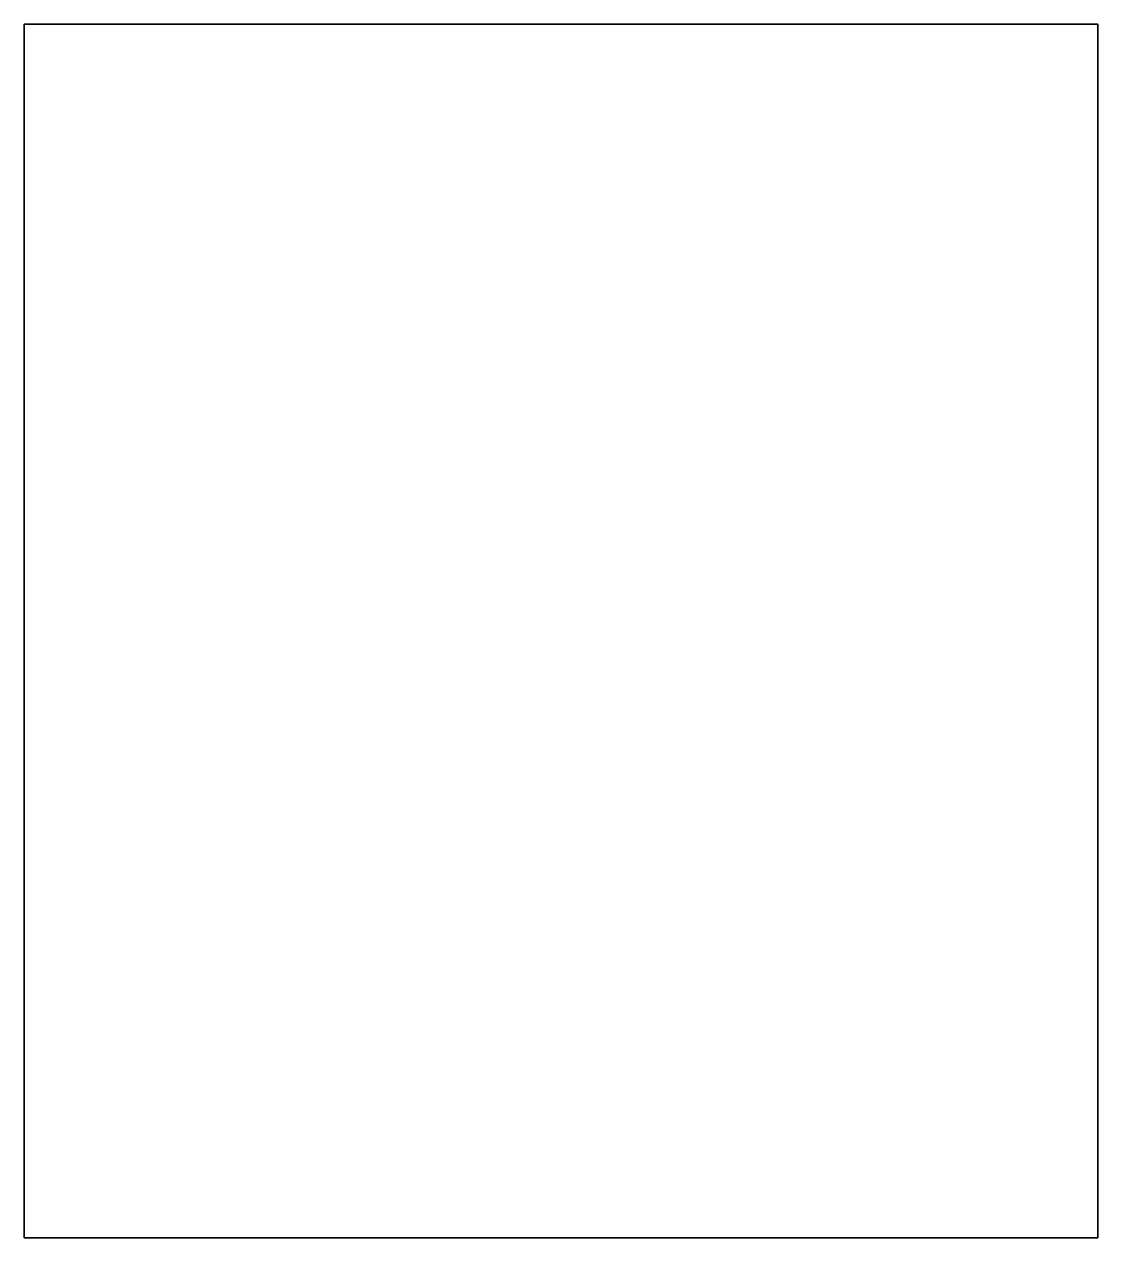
# Model space of a CAD drawing. Header units: inches. Extents: x 30 to 186, y 60 to 220.
# Drawn here: x 120.6 to 131.5, y 112.57 to 124.89 of the extents above; entities that cross this region are included whole.
import ezdxf

# ---------------------------------------------------------------- set-up
doc = ezdxf.new("R2010")
doc.units = ezdxf.units.IN
doc.header["$MEASUREMENT"] = 0
doc.layers.add('racks', color=7, linetype='Continuous')

# ---------------------------------------------------------------- blocks, each defined once
blk = doc.blocks.new('block 60')
at = {"layer": 'racks', "color": 250, "lineweight": 35, "true_color": 0x221e1f}
blk.add_lwpolyline([(131.501, 112.568), (120.603, 112.568), (120.603, 124.888), (131.501, 124.888), (131.501, 112.568)], dxfattribs=at)
blk = doc.blocks.new('block 59')
at = {"layer": 'racks'}
blk.add_blockref('block 60', (0, 0), dxfattribs=at)
blk = doc.blocks.new('block 58')
at = {"layer": 'racks'}
blk.add_blockref('block 59', (0, 0), dxfattribs=at)
blk = doc.blocks.new('block 57')
at = {"layer": 'racks'}
blk.add_blockref('block 58', (0, 0), dxfattribs=at)
blk = doc.blocks.new('block 64')
at = {"layer": 'racks', "color": 250, "lineweight": 35, "true_color": 0x221e1f}
blk.add_lwpolyline([(131.501, 112.568), (120.603, 112.568), (120.603, 124.888), (131.501, 124.888), (131.501, 112.568)], dxfattribs=at)
blk = doc.blocks.new('block 63')
at = {"layer": 'racks'}
blk.add_blockref('block 64', (0, 0), dxfattribs=at)
blk = doc.blocks.new('block 62')
at = {"layer": 'racks'}
blk.add_blockref('block 63', (0, 0), dxfattribs=at)
blk = doc.blocks.new('block 61')
at = {"layer": 'racks'}
blk.add_blockref('block 62', (0, 0), dxfattribs=at)
blk = doc.blocks.new('block 68')
at = {"layer": 'racks', "color": 250, "lineweight": 35, "true_color": 0x221e1f}
blk.add_lwpolyline([(131.501, 112.568), (120.603, 112.568), (120.603, 124.888), (131.501, 124.888), (131.501, 112.568)], dxfattribs=at)
blk = doc.blocks.new('block 67')
at = {"layer": 'racks'}
blk.add_blockref('block 68', (0, 0), dxfattribs=at)
blk = doc.blocks.new('block 66')
at = {"layer": 'racks'}
blk.add_blockref('block 67', (0, 0), dxfattribs=at)
blk = doc.blocks.new('block 65')
at = {"layer": 'racks'}
blk.add_blockref('block 66', (0, 0), dxfattribs=at)
blk = doc.blocks.new('block 72')
at = {"layer": 'racks', "color": 250, "lineweight": 35, "true_color": 0x221e1f}
blk.add_lwpolyline([(131.501, 112.568), (120.603, 112.568), (120.603, 124.888), (131.501, 124.888), (131.501, 112.568)], dxfattribs=at)
blk = doc.blocks.new('block 71')
at = {"layer": 'racks'}
blk.add_blockref('block 72', (0, 0), dxfattribs=at)
blk = doc.blocks.new('block 70')
at = {"layer": 'racks'}
blk.add_blockref('block 71', (0, 0), dxfattribs=at)
blk = doc.blocks.new('block 69')
at = {"layer": 'racks'}
blk.add_blockref('block 70', (0, 0), dxfattribs=at)
blk = doc.blocks.new('block 76')
at = {"layer": 'racks', "color": 250, "lineweight": 35, "true_color": 0x221e1f}
blk.add_lwpolyline([(131.501, 112.568), (120.603, 112.568), (120.603, 124.888), (131.501, 124.888), (131.501, 112.568)], dxfattribs=at)
blk = doc.blocks.new('block 75')
at = {"layer": 'racks'}
blk.add_blockref('block 76', (0, 0), dxfattribs=at)
blk = doc.blocks.new('block 74')
at = {"layer": 'racks'}
blk.add_blockref('block 75', (0, 0), dxfattribs=at)
blk = doc.blocks.new('block 73')
at = {"layer": 'racks'}
blk.add_blockref('block 74', (0, 0), dxfattribs=at)
blk = doc.blocks.new('block 80')
at = {"layer": 'racks', "color": 250, "lineweight": 35, "true_color": 0x221e1f}
blk.add_lwpolyline([(131.501, 112.568), (120.603, 112.568), (120.603, 124.888), (131.501, 124.888), (131.501, 112.568)], dxfattribs=at)
blk = doc.blocks.new('block 79')
at = {"layer": 'racks'}
blk.add_blockref('block 80', (0, 0), dxfattribs=at)
blk = doc.blocks.new('block 78')
at = {"layer": 'racks'}
blk.add_blockref('block 79', (0, 0), dxfattribs=at)
blk = doc.blocks.new('block 77')
at = {"layer": 'racks'}
blk.add_blockref('block 78', (0, 0), dxfattribs=at)
blk = doc.blocks.new('block 84')
at = {"layer": 'racks', "color": 250, "lineweight": 35, "true_color": 0x221e1f}
blk.add_lwpolyline([(131.501, 112.568), (120.603, 112.568), (120.603, 124.888), (131.501, 124.888), (131.501, 112.568)], dxfattribs=at)
blk = doc.blocks.new('block 83')
at = {"layer": 'racks'}
blk.add_blockref('block 84', (0, 0), dxfattribs=at)
blk = doc.blocks.new('block 82')
at = {"layer": 'racks'}
blk.add_blockref('block 83', (0, 0), dxfattribs=at)
blk = doc.blocks.new('block 81')
at = {"layer": 'racks'}
blk.add_blockref('block 82', (0, 0), dxfattribs=at)
blk = doc.blocks.new('block 88')
at = {"layer": 'racks', "color": 250, "lineweight": 35, "true_color": 0x221e1f}
blk.add_lwpolyline([(131.501, 112.568), (120.603, 112.568), (120.603, 124.888), (131.501, 124.888), (131.501, 112.568)], dxfattribs=at)
blk = doc.blocks.new('block 87')
at = {"layer": 'racks'}
blk.add_blockref('block 88', (0, 0), dxfattribs=at)
blk = doc.blocks.new('block 86')
at = {"layer": 'racks'}
blk.add_blockref('block 87', (0, 0), dxfattribs=at)
blk = doc.blocks.new('block 85')
at = {"layer": 'racks'}
blk.add_blockref('block 86', (0, 0), dxfattribs=at)
blk = doc.blocks.new('block 92')
at = {"layer": 'racks', "color": 250, "lineweight": 35, "true_color": 0x221e1f}
blk.add_lwpolyline([(131.501, 112.568), (120.603, 112.568), (120.603, 124.888), (131.501, 124.888), (131.501, 112.568)], dxfattribs=at)
blk = doc.blocks.new('block 91')
at = {"layer": 'racks'}
blk.add_blockref('block 92', (0, 0), dxfattribs=at)
blk = doc.blocks.new('block 90')
at = {"layer": 'racks'}
blk.add_blockref('block 91', (0, 0), dxfattribs=at)
blk = doc.blocks.new('block 89')
at = {"layer": 'racks'}
blk.add_blockref('block 90', (0, 0), dxfattribs=at)
blk = doc.blocks.new('block 96')
at = {"layer": 'racks', "color": 250, "lineweight": 35, "true_color": 0x221e1f}
blk.add_lwpolyline([(131.501, 112.568), (120.603, 112.568), (120.603, 124.888), (131.501, 124.888), (131.501, 112.568)], dxfattribs=at)
blk = doc.blocks.new('block 95')
at = {"layer": 'racks'}
blk.add_blockref('block 96', (0, 0), dxfattribs=at)
blk = doc.blocks.new('block 94')
at = {"layer": 'racks'}
blk.add_blockref('block 95', (0, 0), dxfattribs=at)
blk = doc.blocks.new('block 93')
at = {"layer": 'racks'}
blk.add_blockref('block 94', (0, 0), dxfattribs=at)
blk = doc.blocks.new('block 100')
at = {"layer": 'racks', "color": 250, "lineweight": 35, "true_color": 0x221e1f}
blk.add_lwpolyline([(131.501, 112.568), (120.603, 112.568), (120.603, 124.888), (131.501, 124.888), (131.501, 112.568)], dxfattribs=at)
blk = doc.blocks.new('block 99')
at = {"layer": 'racks'}
blk.add_blockref('block 100', (0, 0), dxfattribs=at)
blk = doc.blocks.new('block 98')
at = {"layer": 'racks'}
blk.add_blockref('block 99', (0, 0), dxfattribs=at)
blk = doc.blocks.new('block 97')
at = {"layer": 'racks'}
blk.add_blockref('block 98', (0, 0), dxfattribs=at)
blk = doc.blocks.new('block 104')
at = {"layer": 'racks', "color": 250, "lineweight": 35, "true_color": 0x221e1f}
blk.add_lwpolyline([(131.501, 112.568), (120.603, 112.568), (120.603, 124.888), (131.501, 124.888), (131.501, 112.568)], dxfattribs=at)
blk = doc.blocks.new('block 103')
at = {"layer": 'racks'}
blk.add_blockref('block 104', (0, 0), dxfattribs=at)
blk = doc.blocks.new('block 102')
at = {"layer": 'racks'}
blk.add_blockref('block 103', (0, 0), dxfattribs=at)
blk = doc.blocks.new('block 101')
at = {"layer": 'racks'}
blk.add_blockref('block 102', (0, 0), dxfattribs=at)
blk = doc.blocks.new('block 108')
at = {"layer": 'racks', "color": 250, "lineweight": 35, "true_color": 0x221e1f}
blk.add_lwpolyline([(131.501, 112.568), (120.603, 112.568), (120.603, 124.888), (131.501, 124.888), (131.501, 112.568)], dxfattribs=at)
blk = doc.blocks.new('block 107')
at = {"layer": 'racks'}
blk.add_blockref('block 108', (0, 0), dxfattribs=at)
blk = doc.blocks.new('block 106')
at = {"layer": 'racks'}
blk.add_blockref('block 107', (0, 0), dxfattribs=at)
blk = doc.blocks.new('block 105')
at = {"layer": 'racks'}
blk.add_blockref('block 106', (0, 0), dxfattribs=at)
blk = doc.blocks.new('block 112')
at = {"layer": 'racks', "color": 250, "lineweight": 35, "true_color": 0x221e1f}
blk.add_lwpolyline([(131.501, 112.568), (120.603, 112.568), (120.603, 124.888), (131.501, 124.888), (131.501, 112.568)], dxfattribs=at)
blk = doc.blocks.new('block 111')
at = {"layer": 'racks'}
blk.add_blockref('block 112', (0, 0), dxfattribs=at)
blk = doc.blocks.new('block 110')
at = {"layer": 'racks'}
blk.add_blockref('block 111', (0, 0), dxfattribs=at)
blk = doc.blocks.new('block 109')
at = {"layer": 'racks'}
blk.add_blockref('block 110', (0, 0), dxfattribs=at)
blk = doc.blocks.new('block 116')
at = {"layer": 'racks', "color": 250, "lineweight": 35, "true_color": 0x221e1f}
blk.add_lwpolyline([(131.501, 112.568), (120.603, 112.568), (120.603, 124.888), (131.501, 124.888), (131.501, 112.568)], dxfattribs=at)
blk = doc.blocks.new('block 115')
at = {"layer": 'racks'}
blk.add_blockref('block 116', (0, 0), dxfattribs=at)
blk = doc.blocks.new('block 114')
at = {"layer": 'racks'}
blk.add_blockref('block 115', (0, 0), dxfattribs=at)
blk = doc.blocks.new('block 113')
at = {"layer": 'racks'}
blk.add_blockref('block 114', (0, 0), dxfattribs=at)
blk = doc.blocks.new('block 120')
at = {"layer": 'racks', "color": 250, "lineweight": 35, "true_color": 0x221e1f}
blk.add_lwpolyline([(131.501, 112.568), (120.603, 112.568), (120.603, 124.888), (131.501, 124.888), (131.501, 112.568)], dxfattribs=at)
blk = doc.blocks.new('block 119')
at = {"layer": 'racks'}
blk.add_blockref('block 120', (0, 0), dxfattribs=at)
blk = doc.blocks.new('block 118')
at = {"layer": 'racks'}
blk.add_blockref('block 119', (0, 0), dxfattribs=at)
blk = doc.blocks.new('block 117')
at = {"layer": 'racks'}
blk.add_blockref('block 118', (0, 0), dxfattribs=at)
blk = doc.blocks.new('block 124')
at = {"layer": 'racks', "color": 250, "lineweight": 35, "true_color": 0x221e1f}
blk.add_lwpolyline([(131.501, 112.568), (120.603, 112.568), (120.603, 124.888), (131.501, 124.888), (131.501, 112.568)], dxfattribs=at)
blk = doc.blocks.new('block 123')
at = {"layer": 'racks'}
blk.add_blockref('block 124', (0, 0), dxfattribs=at)
blk = doc.blocks.new('block 122')
at = {"layer": 'racks'}
blk.add_blockref('block 123', (0, 0), dxfattribs=at)
blk = doc.blocks.new('block 121')
at = {"layer": 'racks'}
blk.add_blockref('block 122', (0, 0), dxfattribs=at)
blk = doc.blocks.new('block 128')
at = {"layer": 'racks', "color": 250, "lineweight": 35, "true_color": 0x221e1f}
blk.add_lwpolyline([(131.501, 112.568), (120.603, 112.568), (120.603, 124.888), (131.501, 124.888), (131.501, 112.568)], dxfattribs=at)
blk = doc.blocks.new('block 127')
at = {"layer": 'racks'}
blk.add_blockref('block 128', (0, 0), dxfattribs=at)
blk = doc.blocks.new('block 126')
at = {"layer": 'racks'}
blk.add_blockref('block 127', (0, 0), dxfattribs=at)
blk = doc.blocks.new('block 125')
at = {"layer": 'racks'}
blk.add_blockref('block 126', (0, 0), dxfattribs=at)
blk = doc.blocks.new('block 132')
at = {"layer": 'racks', "color": 250, "lineweight": 35, "true_color": 0x221e1f}
blk.add_lwpolyline([(131.501, 112.568), (120.603, 112.568), (120.603, 124.888), (131.501, 124.888), (131.501, 112.568)], dxfattribs=at)
blk = doc.blocks.new('block 131')
at = {"layer": 'racks'}
blk.add_blockref('block 132', (0, 0), dxfattribs=at)
blk = doc.blocks.new('block 130')
at = {"layer": 'racks'}
blk.add_blockref('block 131', (0, 0), dxfattribs=at)
blk = doc.blocks.new('block 129')
at = {"layer": 'racks'}
blk.add_blockref('block 130', (0, 0), dxfattribs=at)
blk = doc.blocks.new('block 136')
at = {"layer": 'racks', "color": 250, "lineweight": 35, "true_color": 0x221e1f}
blk.add_lwpolyline([(131.501, 112.568), (120.603, 112.568), (120.603, 124.888), (131.501, 124.888), (131.501, 112.568)], dxfattribs=at)
blk = doc.blocks.new('block 135')
at = {"layer": 'racks'}
blk.add_blockref('block 136', (0, 0), dxfattribs=at)
blk = doc.blocks.new('block 134')
at = {"layer": 'racks'}
blk.add_blockref('block 135', (0, 0), dxfattribs=at)
blk = doc.blocks.new('block 133')
at = {"layer": 'racks'}
blk.add_blockref('block 134', (0, 0), dxfattribs=at)
blk = doc.blocks.new('block 140')
at = {"layer": 'racks', "color": 250, "lineweight": 35, "true_color": 0x221e1f}
blk.add_lwpolyline([(131.501, 112.568), (120.603, 112.568), (120.603, 124.888), (131.501, 124.888), (131.501, 112.568)], dxfattribs=at)
blk = doc.blocks.new('block 139')
at = {"layer": 'racks'}
blk.add_blockref('block 140', (0, 0), dxfattribs=at)
blk = doc.blocks.new('block 138')
at = {"layer": 'racks'}
blk.add_blockref('block 139', (0, 0), dxfattribs=at)
blk = doc.blocks.new('block 137')
at = {"layer": 'racks'}
blk.add_blockref('block 138', (0, 0), dxfattribs=at)
blk = doc.blocks.new('block 144')
at = {"layer": 'racks', "color": 250, "lineweight": 35, "true_color": 0x221e1f}
blk.add_lwpolyline([(131.501, 112.568), (120.603, 112.568), (120.603, 124.888), (131.501, 124.888), (131.501, 112.568)], dxfattribs=at)
blk = doc.blocks.new('block 143')
at = {"layer": 'racks'}
blk.add_blockref('block 144', (0, 0), dxfattribs=at)
blk = doc.blocks.new('block 142')
at = {"layer": 'racks'}
blk.add_blockref('block 143', (0, 0), dxfattribs=at)
blk = doc.blocks.new('block 141')
at = {"layer": 'racks'}
blk.add_blockref('block 142', (0, 0), dxfattribs=at)
blk = doc.blocks.new('block 148')
at = {"layer": 'racks', "color": 250, "lineweight": 35, "true_color": 0x221e1f}
blk.add_lwpolyline([(131.501, 112.568), (120.603, 112.568), (120.603, 124.888), (131.501, 124.888), (131.501, 112.568)], dxfattribs=at)
blk = doc.blocks.new('block 147')
at = {"layer": 'racks'}
blk.add_blockref('block 148', (0, 0), dxfattribs=at)
blk = doc.blocks.new('block 146')
at = {"layer": 'racks'}
blk.add_blockref('block 147', (0, 0), dxfattribs=at)
blk = doc.blocks.new('block 145')
at = {"layer": 'racks'}
blk.add_blockref('block 146', (0, 0), dxfattribs=at)
blk = doc.blocks.new('block 152')
at = {"layer": 'racks', "color": 250, "lineweight": 35, "true_color": 0x221e1f}
blk.add_lwpolyline([(131.501, 112.568), (120.603, 112.568), (120.603, 124.888), (131.501, 124.888), (131.501, 112.568)], dxfattribs=at)
blk = doc.blocks.new('block 151')
at = {"layer": 'racks'}
blk.add_blockref('block 152', (0, 0), dxfattribs=at)
blk = doc.blocks.new('block 150')
at = {"layer": 'racks'}
blk.add_blockref('block 151', (0, 0), dxfattribs=at)
blk = doc.blocks.new('block 149')
at = {"layer": 'racks'}
blk.add_blockref('block 150', (0, 0), dxfattribs=at)
blk = doc.blocks.new('block 156')
at = {"layer": 'racks', "color": 250, "lineweight": 35, "true_color": 0x221e1f}
blk.add_lwpolyline([(131.501, 112.568), (120.603, 112.568), (120.603, 124.888), (131.501, 124.888), (131.501, 112.568)], dxfattribs=at)
blk = doc.blocks.new('block 155')
at = {"layer": 'racks'}
blk.add_blockref('block 156', (0, 0), dxfattribs=at)
blk = doc.blocks.new('block 154')
at = {"layer": 'racks'}
blk.add_blockref('block 155', (0, 0), dxfattribs=at)
blk = doc.blocks.new('block 153')
at = {"layer": 'racks'}
blk.add_blockref('block 154', (0, 0), dxfattribs=at)
blk = doc.blocks.new('block 160')
at = {"layer": 'racks', "color": 250, "lineweight": 35, "true_color": 0x221e1f}
blk.add_lwpolyline([(131.501, 112.568), (120.603, 112.568), (120.603, 124.888), (131.501, 124.888), (131.501, 112.568)], dxfattribs=at)
blk = doc.blocks.new('block 159')
at = {"layer": 'racks'}
blk.add_blockref('block 160', (0, 0), dxfattribs=at)
blk = doc.blocks.new('block 158')
at = {"layer": 'racks'}
blk.add_blockref('block 159', (0, 0), dxfattribs=at)
blk = doc.blocks.new('block 157')
at = {"layer": 'racks'}
blk.add_blockref('block 158', (0, 0), dxfattribs=at)
blk = doc.blocks.new('block 164')
at = {"layer": 'racks', "color": 250, "lineweight": 35, "true_color": 0x221e1f}
blk.add_lwpolyline([(131.501, 112.568), (120.603, 112.568), (120.603, 124.888), (131.501, 124.888), (131.501, 112.568)], dxfattribs=at)
blk = doc.blocks.new('block 163')
at = {"layer": 'racks'}
blk.add_blockref('block 164', (0, 0), dxfattribs=at)
blk = doc.blocks.new('block 162')
at = {"layer": 'racks'}
blk.add_blockref('block 163', (0, 0), dxfattribs=at)
blk = doc.blocks.new('block 161')
at = {"layer": 'racks'}
blk.add_blockref('block 162', (0, 0), dxfattribs=at)
blk = doc.blocks.new('block 168')
at = {"layer": 'racks', "color": 250, "lineweight": 35, "true_color": 0x221e1f}
blk.add_lwpolyline([(131.501, 112.568), (120.603, 112.568), (120.603, 124.888), (131.501, 124.888), (131.501, 112.568)], dxfattribs=at)
blk = doc.blocks.new('block 167')
at = {"layer": 'racks'}
blk.add_blockref('block 168', (0, 0), dxfattribs=at)
blk = doc.blocks.new('block 166')
at = {"layer": 'racks'}
blk.add_blockref('block 167', (0, 0), dxfattribs=at)
blk = doc.blocks.new('block 165')
at = {"layer": 'racks'}
blk.add_blockref('block 166', (0, 0), dxfattribs=at)
blk = doc.blocks.new('block 172')
at = {"layer": 'racks', "color": 250, "lineweight": 35, "true_color": 0x221e1f}
blk.add_lwpolyline([(131.501, 112.568), (120.603, 112.568), (120.603, 124.888), (131.501, 124.888), (131.501, 112.568)], dxfattribs=at)
blk = doc.blocks.new('block 171')
at = {"layer": 'racks'}
blk.add_blockref('block 172', (0, 0), dxfattribs=at)
blk = doc.blocks.new('block 170')
at = {"layer": 'racks'}
blk.add_blockref('block 171', (0, 0), dxfattribs=at)
blk = doc.blocks.new('block 169')
at = {"layer": 'racks'}
blk.add_blockref('block 170', (0, 0), dxfattribs=at)
blk = doc.blocks.new('block 176')
at = {"layer": 'racks', "color": 250, "lineweight": 35, "true_color": 0x221e1f}
blk.add_lwpolyline([(131.501, 112.568), (120.603, 112.568), (120.603, 124.888), (131.501, 124.888), (131.501, 112.568)], dxfattribs=at)
blk = doc.blocks.new('block 175')
at = {"layer": 'racks'}
blk.add_blockref('block 176', (0, 0), dxfattribs=at)
blk = doc.blocks.new('block 174')
at = {"layer": 'racks'}
blk.add_blockref('block 175', (0, 0), dxfattribs=at)
blk = doc.blocks.new('block 173')
at = {"layer": 'racks'}
blk.add_blockref('block 174', (0, 0), dxfattribs=at)
blk = doc.blocks.new('block 180')
at = {"layer": 'racks', "color": 250, "lineweight": 35, "true_color": 0x221e1f}
blk.add_lwpolyline([(131.501, 112.568), (120.603, 112.568), (120.603, 124.888), (131.501, 124.888), (131.501, 112.568)], dxfattribs=at)
blk = doc.blocks.new('block 179')
at = {"layer": 'racks'}
blk.add_blockref('block 180', (0, 0), dxfattribs=at)
blk = doc.blocks.new('block 178')
at = {"layer": 'racks'}
blk.add_blockref('block 179', (0, 0), dxfattribs=at)
blk = doc.blocks.new('block 177')
at = {"layer": 'racks'}
blk.add_blockref('block 178', (0, 0), dxfattribs=at)
blk = doc.blocks.new('block 184')
at = {"layer": 'racks', "color": 250, "lineweight": 35, "true_color": 0x221e1f}
blk.add_lwpolyline([(131.501, 112.568), (120.603, 112.568), (120.603, 124.888), (131.501, 124.888), (131.501, 112.568)], dxfattribs=at)
blk = doc.blocks.new('block 183')
at = {"layer": 'racks'}
blk.add_blockref('block 184', (0, 0), dxfattribs=at)
blk = doc.blocks.new('block 182')
at = {"layer": 'racks'}
blk.add_blockref('block 183', (0, 0), dxfattribs=at)
blk = doc.blocks.new('block 181')
at = {"layer": 'racks'}
blk.add_blockref('block 182', (0, 0), dxfattribs=at)
blk = doc.blocks.new('block 188')
at = {"layer": 'racks', "color": 250, "lineweight": 35, "true_color": 0x221e1f}
blk.add_lwpolyline([(131.501, 112.568), (120.603, 112.568), (120.603, 124.888), (131.501, 124.888), (131.501, 112.568)], dxfattribs=at)
blk = doc.blocks.new('block 187')
at = {"layer": 'racks'}
blk.add_blockref('block 188', (0, 0), dxfattribs=at)
blk = doc.blocks.new('block 186')
at = {"layer": 'racks'}
blk.add_blockref('block 187', (0, 0), dxfattribs=at)
blk = doc.blocks.new('block 185')
at = {"layer": 'racks'}
blk.add_blockref('block 186', (0, 0), dxfattribs=at)
blk = doc.blocks.new('block 192')
at = {"layer": 'racks', "color": 250, "lineweight": 35, "true_color": 0x221e1f}
blk.add_lwpolyline([(131.501, 112.568), (120.603, 112.568), (120.603, 124.888), (131.501, 124.888), (131.501, 112.568)], dxfattribs=at)
blk = doc.blocks.new('block 191')
at = {"layer": 'racks'}
blk.add_blockref('block 192', (0, 0), dxfattribs=at)
blk = doc.blocks.new('block 190')
at = {"layer": 'racks'}
blk.add_blockref('block 191', (0, 0), dxfattribs=at)
blk = doc.blocks.new('block 189')
at = {"layer": 'racks'}
blk.add_blockref('block 190', (0, 0), dxfattribs=at)
blk = doc.blocks.new('block 196')
at = {"layer": 'racks', "color": 250, "lineweight": 35, "true_color": 0x221e1f}
blk.add_lwpolyline([(131.501, 112.568), (120.603, 112.568), (120.603, 124.888), (131.501, 124.888), (131.501, 112.568)], dxfattribs=at)
blk = doc.blocks.new('block 195')
at = {"layer": 'racks'}
blk.add_blockref('block 196', (0, 0), dxfattribs=at)
blk = doc.blocks.new('block 194')
at = {"layer": 'racks'}
blk.add_blockref('block 195', (0, 0), dxfattribs=at)
blk = doc.blocks.new('block 193')
at = {"layer": 'racks'}
blk.add_blockref('block 194', (0, 0), dxfattribs=at)
blk = doc.blocks.new('block 200')
at = {"layer": 'racks', "color": 250, "lineweight": 35, "true_color": 0x221e1f}
blk.add_lwpolyline([(131.501, 112.568), (120.603, 112.568), (120.603, 124.888), (131.501, 124.888), (131.501, 112.568)], dxfattribs=at)
blk = doc.blocks.new('block 199')
at = {"layer": 'racks'}
blk.add_blockref('block 200', (0, 0), dxfattribs=at)
blk = doc.blocks.new('block 198')
at = {"layer": 'racks'}
blk.add_blockref('block 199', (0, 0), dxfattribs=at)
blk = doc.blocks.new('block 197')
at = {"layer": 'racks'}
blk.add_blockref('block 198', (0, 0), dxfattribs=at)
blk = doc.blocks.new('block 204')
at = {"layer": 'racks', "color": 250, "lineweight": 35, "true_color": 0x221e1f}
blk.add_lwpolyline([(131.501, 112.568), (120.603, 112.568), (120.603, 124.888), (131.501, 124.888), (131.501, 112.568)], dxfattribs=at)
blk = doc.blocks.new('block 203')
at = {"layer": 'racks'}
blk.add_blockref('block 204', (0, 0), dxfattribs=at)
blk = doc.blocks.new('block 202')
at = {"layer": 'racks'}
blk.add_blockref('block 203', (0, 0), dxfattribs=at)
blk = doc.blocks.new('block 201')
at = {"layer": 'racks'}
blk.add_blockref('block 202', (0, 0), dxfattribs=at)
blk = doc.blocks.new('block 208')
at = {"layer": 'racks', "color": 250, "lineweight": 35, "true_color": 0x221e1f}
blk.add_lwpolyline([(131.501, 112.568), (120.603, 112.568), (120.603, 124.888), (131.501, 124.888), (131.501, 112.568)], dxfattribs=at)
blk = doc.blocks.new('block 207')
at = {"layer": 'racks'}
blk.add_blockref('block 208', (0, 0), dxfattribs=at)
blk = doc.blocks.new('block 206')
at = {"layer": 'racks'}
blk.add_blockref('block 207', (0, 0), dxfattribs=at)
blk = doc.blocks.new('block 205')
at = {"layer": 'racks'}
blk.add_blockref('block 206', (0, 0), dxfattribs=at)
blk = doc.blocks.new('block 212')
at = {"layer": 'racks', "color": 250, "lineweight": 35, "true_color": 0x221e1f}
blk.add_lwpolyline([(131.501, 112.568), (120.603, 112.568), (120.603, 124.888), (131.501, 124.888), (131.501, 112.568)], dxfattribs=at)
blk = doc.blocks.new('block 211')
at = {"layer": 'racks'}
blk.add_blockref('block 212', (0, 0), dxfattribs=at)
blk = doc.blocks.new('block 210')
at = {"layer": 'racks'}
blk.add_blockref('block 211', (0, 0), dxfattribs=at)
blk = doc.blocks.new('block 209')
at = {"layer": 'racks'}
blk.add_blockref('block 210', (0, 0), dxfattribs=at)
blk = doc.blocks.new('block 216')
at = {"layer": 'racks', "color": 250, "lineweight": 35, "true_color": 0x221e1f}
blk.add_lwpolyline([(131.501, 112.568), (120.603, 112.568), (120.603, 124.888), (131.501, 124.888), (131.501, 112.568)], dxfattribs=at)
blk = doc.blocks.new('block 215')
at = {"layer": 'racks'}
blk.add_blockref('block 216', (0, 0), dxfattribs=at)
blk = doc.blocks.new('block 214')
at = {"layer": 'racks'}
blk.add_blockref('block 215', (0, 0), dxfattribs=at)
blk = doc.blocks.new('block 213')
at = {"layer": 'racks'}
blk.add_blockref('block 214', (0, 0), dxfattribs=at)
blk = doc.blocks.new('block 220')
at = {"layer": 'racks', "color": 250, "lineweight": 35, "true_color": 0x221e1f}
blk.add_lwpolyline([(131.501, 112.568), (120.603, 112.568), (120.603, 124.888), (131.501, 124.888), (131.501, 112.568)], dxfattribs=at)
blk = doc.blocks.new('block 219')
at = {"layer": 'racks'}
blk.add_blockref('block 220', (0, 0), dxfattribs=at)
blk = doc.blocks.new('block 218')
at = {"layer": 'racks'}
blk.add_blockref('block 219', (0, 0), dxfattribs=at)
blk = doc.blocks.new('block 217')
at = {"layer": 'racks'}
blk.add_blockref('block 218', (0, 0), dxfattribs=at)
blk = doc.blocks.new('block 224')
at = {"layer": 'racks', "color": 250, "lineweight": 35, "true_color": 0x221e1f}
blk.add_lwpolyline([(131.501, 112.568), (120.603, 112.568), (120.603, 124.888), (131.501, 124.888), (131.501, 112.568)], dxfattribs=at)
blk = doc.blocks.new('block 223')
at = {"layer": 'racks'}
blk.add_blockref('block 224', (0, 0), dxfattribs=at)
blk = doc.blocks.new('block 222')
at = {"layer": 'racks'}
blk.add_blockref('block 223', (0, 0), dxfattribs=at)
blk = doc.blocks.new('block 221')
at = {"layer": 'racks'}
blk.add_blockref('block 222', (0, 0), dxfattribs=at)
blk = doc.blocks.new('block 228')
at = {"layer": 'racks', "color": 250, "lineweight": 35, "true_color": 0x221e1f}
blk.add_lwpolyline([(131.501, 112.568), (120.603, 112.568), (120.603, 124.888), (131.501, 124.888), (131.501, 112.568)], dxfattribs=at)
blk = doc.blocks.new('block 227')
at = {"layer": 'racks'}
blk.add_blockref('block 228', (0, 0), dxfattribs=at)
blk = doc.blocks.new('block 226')
at = {"layer": 'racks'}
blk.add_blockref('block 227', (0, 0), dxfattribs=at)
blk = doc.blocks.new('block 225')
at = {"layer": 'racks'}
blk.add_blockref('block 226', (0, 0), dxfattribs=at)
blk = doc.blocks.new('block 232')
at = {"layer": 'racks', "color": 250, "lineweight": 35, "true_color": 0x221e1f}
blk.add_lwpolyline([(131.501, 112.568), (120.603, 112.568), (120.603, 124.888), (131.501, 124.888), (131.501, 112.568)], dxfattribs=at)
blk = doc.blocks.new('block 231')
at = {"layer": 'racks'}
blk.add_blockref('block 232', (0, 0), dxfattribs=at)
blk = doc.blocks.new('block 230')
at = {"layer": 'racks'}
blk.add_blockref('block 231', (0, 0), dxfattribs=at)
blk = doc.blocks.new('block 229')
at = {"layer": 'racks'}
blk.add_blockref('block 230', (0, 0), dxfattribs=at)
blk = doc.blocks.new('block 236')
at = {"layer": 'racks', "color": 250, "lineweight": 35, "true_color": 0x221e1f}
blk.add_lwpolyline([(131.501, 112.568), (120.603, 112.568), (120.603, 124.888), (131.501, 124.888), (131.501, 112.568)], dxfattribs=at)
blk = doc.blocks.new('block 235')
at = {"layer": 'racks'}
blk.add_blockref('block 236', (0, 0), dxfattribs=at)
blk = doc.blocks.new('block 234')
at = {"layer": 'racks'}
blk.add_blockref('block 235', (0, 0), dxfattribs=at)
blk = doc.blocks.new('block 233')
at = {"layer": 'racks'}
blk.add_blockref('block 234', (0, 0), dxfattribs=at)
blk = doc.blocks.new('block 240')
at = {"layer": 'racks', "color": 250, "lineweight": 35, "true_color": 0x221e1f}
blk.add_lwpolyline([(131.501, 112.568), (120.603, 112.568), (120.603, 124.888), (131.501, 124.888), (131.501, 112.568)], dxfattribs=at)
blk = doc.blocks.new('block 239')
at = {"layer": 'racks'}
blk.add_blockref('block 240', (0, 0), dxfattribs=at)
blk = doc.blocks.new('block 238')
at = {"layer": 'racks'}
blk.add_blockref('block 239', (0, 0), dxfattribs=at)
blk = doc.blocks.new('block 237')
at = {"layer": 'racks'}
blk.add_blockref('block 238', (0, 0), dxfattribs=at)
blk = doc.blocks.new('block 244')
at = {"layer": 'racks', "color": 250, "lineweight": 35, "true_color": 0x221e1f}
blk.add_lwpolyline([(131.501, 112.568), (120.603, 112.568), (120.603, 124.888), (131.501, 124.888), (131.501, 112.568)], dxfattribs=at)
blk = doc.blocks.new('block 243')
at = {"layer": 'racks'}
blk.add_blockref('block 244', (0, 0), dxfattribs=at)
blk = doc.blocks.new('block 242')
at = {"layer": 'racks'}
blk.add_blockref('block 243', (0, 0), dxfattribs=at)
blk = doc.blocks.new('block 241')
at = {"layer": 'racks'}
blk.add_blockref('block 242', (0, 0), dxfattribs=at)
blk = doc.blocks.new('block 248')
at = {"layer": 'racks', "color": 250, "lineweight": 35, "true_color": 0x221e1f}
blk.add_lwpolyline([(131.501, 112.568), (120.603, 112.568), (120.603, 124.888), (131.501, 124.888), (131.501, 112.568)], dxfattribs=at)
blk = doc.blocks.new('block 247')
at = {"layer": 'racks'}
blk.add_blockref('block 248', (0, 0), dxfattribs=at)
blk = doc.blocks.new('block 246')
at = {"layer": 'racks'}
blk.add_blockref('block 247', (0, 0), dxfattribs=at)
blk = doc.blocks.new('block 245')
at = {"layer": 'racks'}
blk.add_blockref('block 246', (0, 0), dxfattribs=at)
blk = doc.blocks.new('block 252')
at = {"layer": 'racks', "color": 250, "lineweight": 35, "true_color": 0x221e1f}
blk.add_lwpolyline([(131.501, 112.568), (120.603, 112.568), (120.603, 124.888), (131.501, 124.888), (131.501, 112.568)], dxfattribs=at)
blk = doc.blocks.new('block 251')
at = {"layer": 'racks'}
blk.add_blockref('block 252', (0, 0), dxfattribs=at)
blk = doc.blocks.new('block 250')
at = {"layer": 'racks'}
blk.add_blockref('block 251', (0, 0), dxfattribs=at)
blk = doc.blocks.new('block 249')
at = {"layer": 'racks'}
blk.add_blockref('block 250', (0, 0), dxfattribs=at)
blk = doc.blocks.new('block 256')
at = {"layer": 'racks', "color": 250, "lineweight": 35, "true_color": 0x221e1f}
blk.add_lwpolyline([(131.501, 112.568), (120.603, 112.568), (120.603, 124.888), (131.501, 124.888), (131.501, 112.568)], dxfattribs=at)
blk = doc.blocks.new('block 255')
at = {"layer": 'racks'}
blk.add_blockref('block 256', (0, 0), dxfattribs=at)
blk = doc.blocks.new('block 254')
at = {"layer": 'racks'}
blk.add_blockref('block 255', (0, 0), dxfattribs=at)
blk = doc.blocks.new('block 253')
at = {"layer": 'racks'}
blk.add_blockref('block 254', (0, 0), dxfattribs=at)
blk = doc.blocks.new('block 260')
at = {"layer": 'racks', "color": 250, "lineweight": 35, "true_color": 0x221e1f}
blk.add_lwpolyline([(131.501, 112.568), (120.603, 112.568), (120.603, 124.888), (131.501, 124.888), (131.501, 112.568)], dxfattribs=at)
blk = doc.blocks.new('block 259')
at = {"layer": 'racks'}
blk.add_blockref('block 260', (0, 0), dxfattribs=at)
blk = doc.blocks.new('block 258')
at = {"layer": 'racks'}
blk.add_blockref('block 259', (0, 0), dxfattribs=at)
blk = doc.blocks.new('block 257')
at = {"layer": 'racks'}
blk.add_blockref('block 258', (0, 0), dxfattribs=at)
blk = doc.blocks.new('block 264')
at = {"layer": 'racks', "color": 250, "lineweight": 35, "true_color": 0x221e1f}
blk.add_lwpolyline([(131.501, 112.568), (120.603, 112.568), (120.603, 124.888), (131.501, 124.888), (131.501, 112.568)], dxfattribs=at)
blk = doc.blocks.new('block 263')
at = {"layer": 'racks'}
blk.add_blockref('block 264', (0, 0), dxfattribs=at)
blk = doc.blocks.new('block 262')
at = {"layer": 'racks'}
blk.add_blockref('block 263', (0, 0), dxfattribs=at)
blk = doc.blocks.new('block 261')
at = {"layer": 'racks'}
blk.add_blockref('block 262', (0, 0), dxfattribs=at)
blk = doc.blocks.new('block 268')
at = {"layer": 'racks', "color": 250, "lineweight": 35, "true_color": 0x221e1f}
blk.add_lwpolyline([(131.501, 112.568), (120.603, 112.568), (120.603, 124.888), (131.501, 124.888), (131.501, 112.568)], dxfattribs=at)
blk = doc.blocks.new('block 267')
at = {"layer": 'racks'}
blk.add_blockref('block 268', (0, 0), dxfattribs=at)
blk = doc.blocks.new('block 266')
at = {"layer": 'racks'}
blk.add_blockref('block 267', (0, 0), dxfattribs=at)
blk = doc.blocks.new('block 265')
at = {"layer": 'racks'}
blk.add_blockref('block 266', (0, 0), dxfattribs=at)
blk = doc.blocks.new('block 272')
at = {"layer": 'racks', "color": 250, "lineweight": 35, "true_color": 0x221e1f}
blk.add_lwpolyline([(131.501, 112.568), (120.603, 112.568), (120.603, 124.888), (131.501, 124.888), (131.501, 112.568)], dxfattribs=at)
blk = doc.blocks.new('block 271')
at = {"layer": 'racks'}
blk.add_blockref('block 272', (0, 0), dxfattribs=at)
blk = doc.blocks.new('block 270')
at = {"layer": 'racks'}
blk.add_blockref('block 271', (0, 0), dxfattribs=at)
blk = doc.blocks.new('block 269')
at = {"layer": 'racks'}
blk.add_blockref('block 270', (0, 0), dxfattribs=at)
blk = doc.blocks.new('block 276')
at = {"layer": 'racks', "color": 250, "lineweight": 35, "true_color": 0x221e1f}
blk.add_lwpolyline([(131.501, 112.568), (120.603, 112.568), (120.603, 124.888), (131.501, 124.888), (131.501, 112.568)], dxfattribs=at)
blk = doc.blocks.new('block 275')
at = {"layer": 'racks'}
blk.add_blockref('block 276', (0, 0), dxfattribs=at)
blk = doc.blocks.new('block 274')
at = {"layer": 'racks'}
blk.add_blockref('block 275', (0, 0), dxfattribs=at)
blk = doc.blocks.new('block 273')
at = {"layer": 'racks'}
blk.add_blockref('block 274', (0, 0), dxfattribs=at)
blk = doc.blocks.new('block 280')
at = {"layer": 'racks', "color": 250, "lineweight": 35, "true_color": 0x221e1f}
blk.add_lwpolyline([(131.501, 112.568), (120.603, 112.568), (120.603, 124.888), (131.501, 124.888), (131.501, 112.568)], dxfattribs=at)
blk = doc.blocks.new('block 279')
at = {"layer": 'racks'}
blk.add_blockref('block 280', (0, 0), dxfattribs=at)
blk = doc.blocks.new('block 278')
at = {"layer": 'racks'}
blk.add_blockref('block 279', (0, 0), dxfattribs=at)
blk = doc.blocks.new('block 277')
at = {"layer": 'racks'}
blk.add_blockref('block 278', (0, 0), dxfattribs=at)
blk = doc.blocks.new('block 284')
at = {"layer": 'racks', "color": 250, "lineweight": 35, "true_color": 0x221e1f}
blk.add_lwpolyline([(131.501, 112.568), (120.603, 112.568), (120.603, 124.888), (131.501, 124.888), (131.501, 112.568)], dxfattribs=at)
blk = doc.blocks.new('block 283')
at = {"layer": 'racks'}
blk.add_blockref('block 284', (0, 0), dxfattribs=at)
blk = doc.blocks.new('block 282')
at = {"layer": 'racks'}
blk.add_blockref('block 283', (0, 0), dxfattribs=at)
blk = doc.blocks.new('block 281')
at = {"layer": 'racks'}
blk.add_blockref('block 282', (0, 0), dxfattribs=at)
blk = doc.blocks.new('block 288')
at = {"layer": 'racks', "color": 250, "lineweight": 35, "true_color": 0x221e1f}
blk.add_lwpolyline([(131.501, 112.568), (120.603, 112.568), (120.603, 124.888), (131.501, 124.888), (131.501, 112.568)], dxfattribs=at)
blk = doc.blocks.new('block 287')
at = {"layer": 'racks'}
blk.add_blockref('block 288', (0, 0), dxfattribs=at)
blk = doc.blocks.new('block 286')
at = {"layer": 'racks'}
blk.add_blockref('block 287', (0, 0), dxfattribs=at)
blk = doc.blocks.new('block 285')
at = {"layer": 'racks'}
blk.add_blockref('block 286', (0, 0), dxfattribs=at)
blk = doc.blocks.new('block 292')
at = {"layer": 'racks', "color": 250, "lineweight": 35, "true_color": 0x221e1f}
blk.add_lwpolyline([(131.501, 112.568), (120.603, 112.568), (120.603, 124.888), (131.501, 124.888), (131.501, 112.568)], dxfattribs=at)
blk = doc.blocks.new('block 291')
at = {"layer": 'racks'}
blk.add_blockref('block 292', (0, 0), dxfattribs=at)
blk = doc.blocks.new('block 290')
at = {"layer": 'racks'}
blk.add_blockref('block 291', (0, 0), dxfattribs=at)
blk = doc.blocks.new('block 289')
at = {"layer": 'racks'}
blk.add_blockref('block 290', (0, 0), dxfattribs=at)
blk = doc.blocks.new('block 296')
at = {"layer": 'racks', "color": 250, "lineweight": 35, "true_color": 0x221e1f}
blk.add_lwpolyline([(131.501, 112.568), (120.603, 112.568), (120.603, 124.888), (131.501, 124.888), (131.501, 112.568)], dxfattribs=at)
blk = doc.blocks.new('block 295')
at = {"layer": 'racks'}
blk.add_blockref('block 296', (0, 0), dxfattribs=at)
blk = doc.blocks.new('block 294')
at = {"layer": 'racks'}
blk.add_blockref('block 295', (0, 0), dxfattribs=at)
blk = doc.blocks.new('block 293')
at = {"layer": 'racks'}
blk.add_blockref('block 294', (0, 0), dxfattribs=at)
blk = doc.blocks.new('block 300')
at = {"layer": 'racks', "color": 250, "lineweight": 35, "true_color": 0x221e1f}
blk.add_lwpolyline([(131.501, 112.568), (120.603, 112.568), (120.603, 124.888), (131.501, 124.888), (131.501, 112.568)], dxfattribs=at)
blk = doc.blocks.new('block 299')
at = {"layer": 'racks'}
blk.add_blockref('block 300', (0, 0), dxfattribs=at)
blk = doc.blocks.new('block 298')
at = {"layer": 'racks'}
blk.add_blockref('block 299', (0, 0), dxfattribs=at)
blk = doc.blocks.new('block 297')
at = {"layer": 'racks'}
blk.add_blockref('block 298', (0, 0), dxfattribs=at)
blk = doc.blocks.new('block 304')
at = {"layer": 'racks', "color": 250, "lineweight": 35, "true_color": 0x221e1f}
blk.add_lwpolyline([(131.501, 112.568), (120.603, 112.568), (120.603, 124.888), (131.501, 124.888), (131.501, 112.568)], dxfattribs=at)
blk = doc.blocks.new('block 303')
at = {"layer": 'racks'}
blk.add_blockref('block 304', (0, 0), dxfattribs=at)
blk = doc.blocks.new('block 302')
at = {"layer": 'racks'}
blk.add_blockref('block 303', (0, 0), dxfattribs=at)
blk = doc.blocks.new('block 301')
at = {"layer": 'racks'}
blk.add_blockref('block 302', (0, 0), dxfattribs=at)
blk = doc.blocks.new('block 308')
at = {"layer": 'racks', "color": 250, "lineweight": 35, "true_color": 0x221e1f}
blk.add_lwpolyline([(131.501, 112.568), (120.603, 112.568), (120.603, 124.888), (131.501, 124.888), (131.501, 112.568)], dxfattribs=at)
blk = doc.blocks.new('block 307')
at = {"layer": 'racks'}
blk.add_blockref('block 308', (0, 0), dxfattribs=at)
blk = doc.blocks.new('block 306')
at = {"layer": 'racks'}
blk.add_blockref('block 307', (0, 0), dxfattribs=at)
blk = doc.blocks.new('block 305')
at = {"layer": 'racks'}
blk.add_blockref('block 306', (0, 0), dxfattribs=at)
blk = doc.blocks.new('block 312')
at = {"layer": 'racks', "color": 250, "lineweight": 35, "true_color": 0x221e1f}
blk.add_lwpolyline([(131.501, 112.568), (120.603, 112.568), (120.603, 124.888), (131.501, 124.888), (131.501, 112.568)], dxfattribs=at)
blk = doc.blocks.new('block 311')
at = {"layer": 'racks'}
blk.add_blockref('block 312', (0, 0), dxfattribs=at)
blk = doc.blocks.new('block 310')
at = {"layer": 'racks'}
blk.add_blockref('block 311', (0, 0), dxfattribs=at)
blk = doc.blocks.new('block 309')
at = {"layer": 'racks'}
blk.add_blockref('block 310', (0, 0), dxfattribs=at)
blk = doc.blocks.new('block 316')
at = {"layer": 'racks', "color": 250, "lineweight": 35, "true_color": 0x221e1f}
blk.add_lwpolyline([(131.501, 112.568), (120.603, 112.568), (120.603, 124.888), (131.501, 124.888), (131.501, 112.568)], dxfattribs=at)
blk = doc.blocks.new('block 315')
at = {"layer": 'racks'}
blk.add_blockref('block 316', (0, 0), dxfattribs=at)
blk = doc.blocks.new('block 314')
at = {"layer": 'racks'}
blk.add_blockref('block 315', (0, 0), dxfattribs=at)
blk = doc.blocks.new('block 313')
at = {"layer": 'racks'}
blk.add_blockref('block 314', (0, 0), dxfattribs=at)
blk = doc.blocks.new('block 320')
at = {"layer": 'racks', "color": 250, "lineweight": 35, "true_color": 0x221e1f}
blk.add_lwpolyline([(131.501, 112.568), (120.603, 112.568), (120.603, 124.888), (131.501, 124.888), (131.501, 112.568)], dxfattribs=at)
blk = doc.blocks.new('block 319')
at = {"layer": 'racks'}
blk.add_blockref('block 320', (0, 0), dxfattribs=at)
blk = doc.blocks.new('block 318')
at = {"layer": 'racks'}
blk.add_blockref('block 319', (0, 0), dxfattribs=at)
blk = doc.blocks.new('block 317')
at = {"layer": 'racks'}
blk.add_blockref('block 318', (0, 0), dxfattribs=at)
blk = doc.blocks.new('block 324')
at = {"layer": 'racks', "color": 250, "lineweight": 35, "true_color": 0x221e1f}
blk.add_lwpolyline([(131.501, 112.568), (120.603, 112.568), (120.603, 124.888), (131.501, 124.888), (131.501, 112.568)], dxfattribs=at)
blk = doc.blocks.new('block 323')
at = {"layer": 'racks'}
blk.add_blockref('block 324', (0, 0), dxfattribs=at)
blk = doc.blocks.new('block 322')
at = {"layer": 'racks'}
blk.add_blockref('block 323', (0, 0), dxfattribs=at)
blk = doc.blocks.new('block 321')
at = {"layer": 'racks'}
blk.add_blockref('block 322', (0, 0), dxfattribs=at)
blk = doc.blocks.new('block 328')
at = {"layer": 'racks', "color": 250, "lineweight": 35, "true_color": 0x221e1f}
blk.add_lwpolyline([(131.501, 112.568), (120.603, 112.568), (120.603, 124.888), (131.501, 124.888), (131.501, 112.568)], dxfattribs=at)
blk = doc.blocks.new('block 327')
at = {"layer": 'racks'}
blk.add_blockref('block 328', (0, 0), dxfattribs=at)
blk = doc.blocks.new('block 326')
at = {"layer": 'racks'}
blk.add_blockref('block 327', (0, 0), dxfattribs=at)
blk = doc.blocks.new('block 325')
at = {"layer": 'racks'}
blk.add_blockref('block 326', (0, 0), dxfattribs=at)
blk = doc.blocks.new('block 332')
at = {"layer": 'racks', "color": 250, "lineweight": 35, "true_color": 0x221e1f}
blk.add_lwpolyline([(131.501, 112.568), (120.603, 112.568), (120.603, 124.888), (131.501, 124.888), (131.501, 112.568)], dxfattribs=at)
blk = doc.blocks.new('block 331')
at = {"layer": 'racks'}
blk.add_blockref('block 332', (0, 0), dxfattribs=at)
blk = doc.blocks.new('block 330')
at = {"layer": 'racks'}
blk.add_blockref('block 331', (0, 0), dxfattribs=at)
blk = doc.blocks.new('block 329')
at = {"layer": 'racks'}
blk.add_blockref('block 330', (0, 0), dxfattribs=at)
blk = doc.blocks.new('block 336')
at = {"layer": 'racks', "color": 250, "lineweight": 35, "true_color": 0x221e1f}
blk.add_lwpolyline([(131.501, 112.568), (120.603, 112.568), (120.603, 124.888), (131.501, 124.888), (131.501, 112.568)], dxfattribs=at)
blk = doc.blocks.new('block 335')
at = {"layer": 'racks'}
blk.add_blockref('block 336', (0, 0), dxfattribs=at)
blk = doc.blocks.new('block 334')
at = {"layer": 'racks'}
blk.add_blockref('block 335', (0, 0), dxfattribs=at)
blk = doc.blocks.new('block 333')
at = {"layer": 'racks'}
blk.add_blockref('block 334', (0, 0), dxfattribs=at)
blk = doc.blocks.new('block 340')
at = {"layer": 'racks', "color": 250, "lineweight": 35, "true_color": 0x221e1f}
blk.add_lwpolyline([(131.501, 112.568), (120.603, 112.568), (120.603, 124.888), (131.501, 124.888), (131.501, 112.568)], dxfattribs=at)
blk = doc.blocks.new('block 339')
at = {"layer": 'racks'}
blk.add_blockref('block 340', (0, 0), dxfattribs=at)
blk = doc.blocks.new('block 338')
at = {"layer": 'racks'}
blk.add_blockref('block 339', (0, 0), dxfattribs=at)
blk = doc.blocks.new('block 337')
at = {"layer": 'racks'}
blk.add_blockref('block 338', (0, 0), dxfattribs=at)
blk = doc.blocks.new('block 344')
at = {"layer": 'racks', "color": 250, "lineweight": 35, "true_color": 0x221e1f}
blk.add_lwpolyline([(131.501, 112.568), (120.603, 112.568), (120.603, 124.888), (131.501, 124.888), (131.501, 112.568)], dxfattribs=at)
blk = doc.blocks.new('block 343')
at = {"layer": 'racks'}
blk.add_blockref('block 344', (0, 0), dxfattribs=at)
blk = doc.blocks.new('block 342')
at = {"layer": 'racks'}
blk.add_blockref('block 343', (0, 0), dxfattribs=at)
blk = doc.blocks.new('block 341')
at = {"layer": 'racks'}
blk.add_blockref('block 342', (0, 0), dxfattribs=at)
blk = doc.blocks.new('block 348')
at = {"layer": 'racks', "color": 250, "lineweight": 35, "true_color": 0x221e1f}
blk.add_lwpolyline([(131.501, 112.568), (120.603, 112.568), (120.603, 124.888), (131.501, 124.888), (131.501, 112.568)], dxfattribs=at)
blk = doc.blocks.new('block 347')
at = {"layer": 'racks'}
blk.add_blockref('block 348', (0, 0), dxfattribs=at)
blk = doc.blocks.new('block 346')
at = {"layer": 'racks'}
blk.add_blockref('block 347', (0, 0), dxfattribs=at)
blk = doc.blocks.new('block 345')
at = {"layer": 'racks'}
blk.add_blockref('block 346', (0, 0), dxfattribs=at)
blk = doc.blocks.new('block 352')
at = {"layer": 'racks', "color": 250, "lineweight": 35, "true_color": 0x221e1f}
blk.add_lwpolyline([(131.501, 112.568), (120.603, 112.568), (120.603, 124.888), (131.501, 124.888), (131.501, 112.568)], dxfattribs=at)
blk = doc.blocks.new('block 351')
at = {"layer": 'racks'}
blk.add_blockref('block 352', (0, 0), dxfattribs=at)
blk = doc.blocks.new('block 350')
at = {"layer": 'racks'}
blk.add_blockref('block 351', (0, 0), dxfattribs=at)
blk = doc.blocks.new('block 349')
at = {"layer": 'racks'}
blk.add_blockref('block 350', (0, 0), dxfattribs=at)
blk = doc.blocks.new('block 356')
at = {"layer": 'racks', "color": 250, "lineweight": 35, "true_color": 0x221e1f}
blk.add_lwpolyline([(131.501, 112.568), (120.603, 112.568), (120.603, 124.888), (131.501, 124.888), (131.501, 112.568)], dxfattribs=at)
blk = doc.blocks.new('block 355')
at = {"layer": 'racks'}
blk.add_blockref('block 356', (0, 0), dxfattribs=at)
blk = doc.blocks.new('block 354')
at = {"layer": 'racks'}
blk.add_blockref('block 355', (0, 0), dxfattribs=at)
blk = doc.blocks.new('block 353')
at = {"layer": 'racks'}
blk.add_blockref('block 354', (0, 0), dxfattribs=at)
blk = doc.blocks.new('block 360')
at = {"layer": 'racks', "color": 250, "lineweight": 35, "true_color": 0x221e1f}
blk.add_lwpolyline([(131.501, 112.568), (120.603, 112.568), (120.603, 124.888), (131.501, 124.888), (131.501, 112.568)], dxfattribs=at)
blk = doc.blocks.new('block 359')
at = {"layer": 'racks'}
blk.add_blockref('block 360', (0, 0), dxfattribs=at)
blk = doc.blocks.new('block 358')
at = {"layer": 'racks'}
blk.add_blockref('block 359', (0, 0), dxfattribs=at)
blk = doc.blocks.new('block 357')
at = {"layer": 'racks'}
blk.add_blockref('block 358', (0, 0), dxfattribs=at)
blk = doc.blocks.new('block 364')
at = {"layer": 'racks', "color": 250, "lineweight": 35, "true_color": 0x221e1f}
blk.add_lwpolyline([(131.501, 112.568), (120.603, 112.568), (120.603, 124.888), (131.501, 124.888), (131.501, 112.568)], dxfattribs=at)
blk = doc.blocks.new('block 363')
at = {"layer": 'racks'}
blk.add_blockref('block 364', (0, 0), dxfattribs=at)
blk = doc.blocks.new('block 362')
at = {"layer": 'racks'}
blk.add_blockref('block 363', (0, 0), dxfattribs=at)
blk = doc.blocks.new('block 361')
at = {"layer": 'racks'}
blk.add_blockref('block 362', (0, 0), dxfattribs=at)
blk = doc.blocks.new('block 368')
at = {"layer": 'racks', "color": 250, "lineweight": 35, "true_color": 0x221e1f}
blk.add_lwpolyline([(131.501, 112.568), (120.603, 112.568), (120.603, 124.888), (131.501, 124.888), (131.501, 112.568)], dxfattribs=at)
blk = doc.blocks.new('block 367')
at = {"layer": 'racks'}
blk.add_blockref('block 368', (0, 0), dxfattribs=at)
blk = doc.blocks.new('block 366')
at = {"layer": 'racks'}
blk.add_blockref('block 367', (0, 0), dxfattribs=at)
blk = doc.blocks.new('block 365')
at = {"layer": 'racks'}
blk.add_blockref('block 366', (0, 0), dxfattribs=at)
blk = doc.blocks.new('block 372')
at = {"layer": 'racks', "color": 250, "lineweight": 35, "true_color": 0x221e1f}
blk.add_lwpolyline([(131.501, 112.568), (120.603, 112.568), (120.603, 124.888), (131.501, 124.888), (131.501, 112.568)], dxfattribs=at)
blk = doc.blocks.new('block 371')
at = {"layer": 'racks'}
blk.add_blockref('block 372', (0, 0), dxfattribs=at)
blk = doc.blocks.new('block 370')
at = {"layer": 'racks'}
blk.add_blockref('block 371', (0, 0), dxfattribs=at)
blk = doc.blocks.new('block 369')
at = {"layer": 'racks'}
blk.add_blockref('block 370', (0, 0), dxfattribs=at)

msp = doc.modelspace()

# ---------------------------------------------------------------- block references
at = {"layer": 'racks'}
for name in ['block 57', 'block 61', 'block 65', 'block 69', 'block 73', 'block 77', 'block 81', 'block 85', 'block 89', 'block 93', 'block 97', 'block 101', 'block 105', 'block 109', 'block 113', 'block 117', 'block 121', 'block 125', 'block 129', 'block 133', 'block 137', 'block 141', 'block 145', 'block 149', 'block 153', 'block 157', 'block 161', 'block 165', 'block 169', 'block 173', 'block 177', 'block 181', 'block 185', 'block 189', 'block 193', 'block 197', 'block 201', 'block 205', 'block 209', 'block 213', 'block 217', 'block 221', 'block 225', 'block 229', 'block 233', 'block 237', 'block 241', 'block 245', 'block 249', 'block 253', 'block 257', 'block 261', 'block 265', 'block 269', 'block 273', 'block 277', 'block 281', 'block 285', 'block 289', 'block 293', 'block 297', 'block 301', 'block 305', 'block 309', 'block 313', 'block 317', 'block 321', 'block 325', 'block 329', 'block 333', 'block 337', 'block 341', 'block 345', 'block 349', 'block 353', 'block 357', 'block 361', 'block 365', 'block 369']:
    msp.add_blockref(name, (0, 0), dxfattribs=at)

doc.saveas('drawing.dxf')
